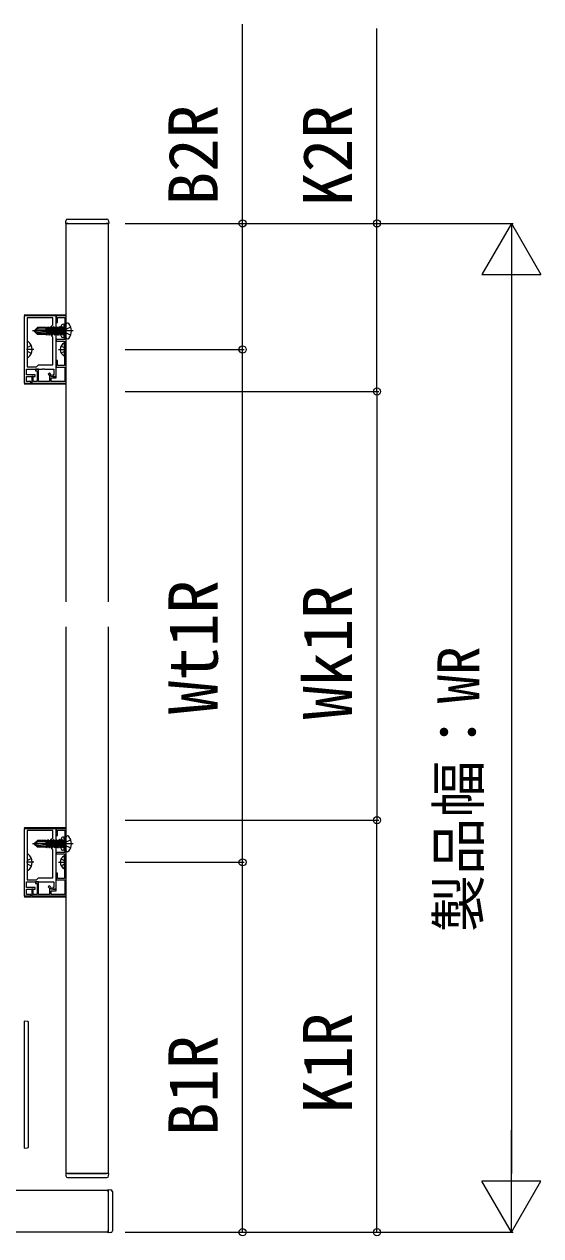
# Model space of a CAD drawing. Units: millimetres, scale not verified. Extents: x -1750 to 1750, y -2608 to 2592.
# Drawn here: x -410 to -102, y -811 to -90 of the extents above; entities that cross this region are included whole.
import ezdxf
from ezdxf.enums import TextEntityAlignment as Align

# ---------------------------------------------------------------- set-up
doc = ezdxf.new("R2010")
doc.units = ezdxf.units.MM
doc.header["$LTSCALE"] = 14
for name, color, linetype in [('0-3_YKK_11', 7, 'Continuous'), ('0-4_YKK_12', 2, 'Continuous'), ('0-5_YKK_13', 4, 'Continuous'), ('0-6_YKK_D', 6, 'Continuous')]:
    doc.layers.add(name, color=color, linetype=linetype)
doc.styles.add('ＭＳ ゴシック', font='')
doc.styles.get('ＭＳ ゴシック').set_extended_font_data('MS Gothic')

msp = doc.modelspace()

# ---------------------------------------------------------------- linework, layer by layer
at = {"layer": '0-3_YKK_11'}
for points in [[(-410, -263.5), (-410, -303.5), (-406, -303.5), (-406, -302.6), (-408.7, -302.6), (-408.7, -299.5), (-403.5, -299.5), (-403.5, -298.5), (-408.7, -298.5), (-408.7, -295.2), (-399.17, -295.2), (-398.98, -295.06), (-398.02, -295.06), (-397.83, -295.2), (-392.3, -295.2), (-392.3, -298.5), (-393, -298.5), (-393, -299.5), (-391, -299.5), (-391, -273.17), (-391.14, -272.98), (-391.14, -272.02), (-391, -271.83), (-391, -263.5)], [(-408.2, -264.6), (-408.2, -293.9), (-402.7, -293.9), (-401.5, -292.7), (-392.9, -292.7), (-392.9, -276.1), (-393.5, -275.5), (-393.5, -269.5), (-392.9, -268.9), (-392.9, -264.6)], [(-385, -303.5), (-385, -263.5), (-391, -263.5), (-391, -267.5), (-390.1, -267.5), (-390.1, -264.4), (-385.9, -264.4), (-385.9, -277.6), (-391, -277.6), (-391, -278.5), (-386.1, -278.5), (-386.1, -293.1), (-390.1, -293.1), (-390.1, -290), (-391, -290), (-391, -294), (-385.9, -294), (-385.9, -302.6), (-394, -302.6), (-394, -300.4), (-391, -300.4), (-391, -299.5), (-394, -299.5), (-394, -298.5), (-395.03, -297.47), (-395.67, -298.1), (-394.9, -298.87), (-394.9, -302.6), (-401.4, -302.6), (-401.4, -295.2), (-403.3, -295.2), (-403.3, -296.1), (-402.3, -296.1), (-402.3, -302.6), (-404.6, -302.6), (-404.6, -299.5), (-405.5, -299.5), (-405.5, -303.5)], [(-410, -568.5), (-410, -608.5), (-406, -608.5), (-406, -607.6), (-408.7, -607.6), (-408.7, -604.5), (-403.5, -604.5), (-403.5, -603.5), (-408.7, -603.5), (-408.7, -600.2), (-399.17, -600.2), (-398.98, -600.06), (-398.02, -600.06), (-397.83, -600.2), (-392.3, -600.2), (-392.3, -603.5), (-393, -603.5), (-393, -604.5), (-391, -604.5), (-391, -578.17), (-391.14, -577.98), (-391.14, -577.02), (-391, -576.83), (-391, -568.5)], [(-385, -608.5), (-385, -568.5), (-391, -568.5), (-391, -572.5), (-390.1, -572.5), (-390.1, -569.4), (-385.9, -569.4), (-385.9, -582.6), (-391, -582.6), (-391, -583.5), (-386.1, -583.5), (-386.1, -598.1), (-390.1, -598.1), (-390.1, -595), (-391, -595), (-391, -599), (-385.9, -599), (-385.9, -607.6), (-394, -607.6), (-394, -605.4), (-391, -605.4), (-391, -604.5), (-394, -604.5), (-394, -603.5), (-395.03, -602.47), (-395.67, -603.1), (-394.9, -603.87), (-394.9, -607.6), (-401.4, -607.6), (-401.4, -600.2), (-403.3, -600.2), (-403.3, -601.1), (-402.3, -601.1), (-402.3, -607.6), (-404.6, -607.6), (-404.6, -604.5), (-405.5, -604.5), (-405.5, -608.5)], [(-408.2, -569.6), (-408.2, -598.9), (-402.7, -598.9), (-401.5, -597.7), (-392.9, -597.7), (-392.9, -581.1), (-393.5, -580.5), (-393.5, -574.5), (-392.9, -573.9), (-392.9, -569.6)]]:
    msp.add_lwpolyline(points, close=True, dxfattribs=at)
at = {"layer": '0-4_YKK_12'}
for points in [[(-385, -433.5), (-385, -208.5), (-360, -208.5), (-360, -433.5)], [(-360, -448.5), (-360, -773.5), (-385, -773.5), (-385, -448.5)], [(-920, -783.5), (-360, -783.5), (-360, -808.5), (-920, -808.5)]]:
    msp.add_lwpolyline(points, dxfattribs=at)
at = {"layer": '0-5_YKK_13'}
for p, q in [((-385.3, -208.5), (-385.2, -206.94)), ((-384, -208.5), (-385.3, -208.5)), ((-384.21, -206), (-383.91, -206)), ((-384, -208.5), (-361, -208.5)), ((-359.7, -208.5), (-361, -208.5)), ((-359.8, -206.94), (-359.7, -208.5)), ((-385.5, -263), (-409.5, -263)), ((-380.9, -272.5), (-405, -272.5)), ((-402.13, -270.45), (-404, -272.32)), ((-401.66, -271.15), (-404, -272.5)), ((-404, -272.32), (-404, -272.68)), ((-402.68, -273.29), (-404, -272.68)), ((-402.13, -274.55), (-404, -272.68)), ((-395.75, -273.47), (-403.5, -272.21)), ((-397, -274.05), (-402.68, -273.29)), ((-402.68, -273.29), (-401.92, -274.05)), ((-402.13, -270.45), (-401.66, -271.15)), ((-397, -270.45), (-402.13, -270.45)), ((-401.66, -271.15), (-397, -271.15)), ((-397, -273.26), (-397, -270.45)), ((-397, -270.55), (-396.93, -270.68)), ((-397, -271.83), (-396.75, -273.3)), ((-396.88, -273.28), (-397, -272.54)), ((-396.14, -270.68), (-396.93, -270.68)), ((-396.32, -273.37), (-396.93, -270.68)), ((-395.77, -270.03), (-396.14, -270.68)), ((-394.95, -274.97), (-395.77, -270.03)), ((-395.65, -270.03), (-395.77, -270.03)), ((-395.65, -270.03), (-394.83, -274.97)), ((-395.65, -270.03), (-395.28, -270.68)), ((-394.5, -270.68), (-395.28, -270.68)), ((-394.45, -274.32), (-395.28, -270.68)), ((-394.12, -270.03), (-394.5, -270.68)), ((-393.3, -274.97), (-394.12, -270.03)), ((-394, -270.03), (-394.12, -270.03)), ((-394, -270.03), (-393.18, -274.97)), ((-394, -270.03), (-393.63, -270.68)), ((-392.85, -270.68), (-393.63, -270.68)), ((-392.81, -274.32), (-393.63, -270.68)), ((-392.47, -270.03), (-392.85, -270.68)), ((-391.65, -274.97), (-392.47, -270.03)), ((-392.36, -270.03), (-392.47, -270.03)), ((-392.36, -270.03), (-391.53, -274.97)), ((-392.36, -270.03), (-391.98, -270.68)), ((-391.16, -274.32), (-391.98, -270.68)), ((-391.2, -270.68), (-391.98, -270.68)), ((-390.83, -270.03), (-391.2, -270.68)), ((-390, -274.97), (-390.83, -270.03)), ((-390.71, -270.03), (-390.83, -270.03)), ((-390.71, -270.03), (-389.88, -274.97)), ((-390.71, -270.03), (-390.33, -270.68)), ((-389.51, -274.32), (-390.33, -270.68)), ((-389.55, -270.68), (-390.33, -270.68)), ((-389.18, -270.03), (-389.55, -270.68)), ((-388.35, -274.97), (-389.18, -270.03)), ((-389.06, -270.03), (-389.18, -270.03)), ((-389.06, -270.03), (-388.24, -274.97)), ((-389.06, -270.03), (-388.69, -270.68)), ((-387.86, -274.32), (-388.69, -270.68)), ((-387.9, -270.68), (-388.69, -270.68)), ((-388.38, -270.2), (-386.06, -271.35)), ((-388.38, -274.8), (-386.06, -273.64)), ((-387.53, -270.03), (-387.9, -270.68)), ((-387.08, -274.32), (-387.9, -270.68)), ((-386.71, -274.97), (-387.53, -270.03)), ((-387.41, -270.03), (-387.53, -270.03)), ((-387.41, -270.03), (-387.04, -270.68)), ((-387.41, -270.03), (-386.59, -274.97)), ((-386.4, -268.5), (-387.2, -268.64)), ((-386.22, -274.32), (-387.04, -270.68)), ((-386.26, -270.68), (-387.04, -270.68)), ((-386.4, -268.5), (-386.4, -276.5)), ((-386.4, -268.5), (-385.9, -268.59)), ((-385.88, -270.03), (-386.26, -270.68)), ((-386.26, -270.68), (-385.18, -274.27)), ((-385.9, -268.59), (-385.9, -276.41)), ((-385.77, -270.03), (-385.88, -270.03)), ((-385.77, -270.03), (-385.88, -270.03)), ((-385.18, -274.27), (-385.88, -270.03)), ((-385.77, -270.03), (-385.39, -270.68)), ((-385, -271.37), (-385.6, -272.5)), ((-385, -273.63), (-385.6, -272.5)), ((-385.06, -274.27), (-385.39, -270.68)), ((-385.2, -270.68), (-385.39, -270.68)), ((-385, -276.53), (-385, -268.46)), ((-385, -271.37), (-382.34, -270.05)), ((-385, -273.63), (-382.34, -274.95)), ((-384.14, -267.76), (-384.3, -267.76)), ((-408.2, -279.25), (-408.2, -287.75)), ((-407.6, -278.75), (-407.7, -278.75)), ((-402.13, -274.55), (-401.92, -274.05)), ((-397, -274.55), (-402.13, -274.55)), ((-395.79, -274.05), (-401.92, -274.05)), ((-397, -274.55), (-397, -274.05)), ((-396.97, -274.32), (-397, -274.32)), ((-396.59, -274.97), (-396.8, -274.05)), ((-396.68, -274.05), (-396.48, -274.97)), ((-396.48, -274.97), (-396.59, -274.97)), ((-396.48, -274.97), (-396.1, -274.32)), ((-396.1, -274.32), (-396.16, -274.05)), ((-395.32, -274.32), (-396.1, -274.32)), ((-394.83, -274.97), (-394.95, -274.97)), ((-394.83, -274.97), (-394.45, -274.32)), ((-393.67, -274.32), (-394.45, -274.32)), ((-393.18, -274.97), (-393.3, -274.97)), ((-393.18, -274.97), (-392.81, -274.32)), ((-392.02, -274.32), (-392.81, -274.32)), ((-391.53, -274.97), (-391.65, -274.97)), ((-391.53, -274.97), (-391.16, -274.32)), ((-390.38, -274.32), (-391.16, -274.32)), ((-389.88, -274.97), (-390, -274.97)), ((-389.88, -274.97), (-389.51, -274.32)), ((-388.73, -274.32), (-389.51, -274.32)), ((-388.24, -274.97), (-388.35, -274.97)), ((-388.24, -274.97), (-387.86, -274.32)), ((-387.08, -274.32), (-387.86, -274.32)), ((-386.4, -276.5), (-387.2, -276.36)), ((-386.71, -274.97), (-387.08, -274.32)), ((-386.59, -274.97), (-386.71, -274.97)), ((-386.59, -274.97), (-386.22, -274.32)), ((-386.4, -276.5), (-385.9, -276.41)), ((-385.2, -274.32), (-386.22, -274.32)), ((-386.1, -287.1), (-386.1, -279.9)), ((-384.14, -277.23), (-384.3, -277.23)), ((-404.2, -283.5), (-408.71, -283.5)), ((-405.69, -281.15), (-408.11, -282.35)), ((-405.69, -285.85), (-408.11, -284.64)), ((-389.6, -283.5), (-385.64, -283.5)), ((-388.07, -281.45), (-386.25, -282.35)), ((-388.07, -285.55), (-386.25, -284.64)), ((-407.6, -288.25), (-407.7, -288.25)), ((-409.5, -304), (-385.5, -304)), ((-385.5, -568), (-409.5, -568)), ((-402.13, -575.45), (-404, -577.32)), ((-401.66, -576.15), (-404, -577.5)), ((-402.13, -575.45), (-401.66, -576.15)), ((-397, -575.45), (-402.13, -575.45)), ((-401.66, -576.15), (-397, -576.15)), ((-397, -578.26), (-397, -575.45)), ((-397, -575.55), (-396.93, -575.68)), ((-396.14, -575.68), (-396.93, -575.68)), ((-396.32, -578.37), (-396.93, -575.68)), ((-395.77, -575.03), (-396.14, -575.68)), ((-394.95, -579.97), (-395.77, -575.03)), ((-395.65, -575.03), (-395.77, -575.03)), ((-395.65, -575.03), (-394.83, -579.97)), ((-395.65, -575.03), (-395.28, -575.68)), ((-394.5, -575.68), (-395.28, -575.68)), ((-394.45, -579.32), (-395.28, -575.68)), ((-394.12, -575.03), (-394.5, -575.68)), ((-393.3, -579.97), (-394.12, -575.03)), ((-394, -575.03), (-394.12, -575.03)), ((-394, -575.03), (-393.18, -579.97)), ((-394, -575.03), (-393.63, -575.68)), ((-392.85, -575.68), (-393.63, -575.68)), ((-392.81, -579.32), (-393.63, -575.68)), ((-392.47, -575.03), (-392.85, -575.68)), ((-391.65, -579.97), (-392.47, -575.03)), ((-392.36, -575.03), (-392.47, -575.03)), ((-392.36, -575.03), (-391.53, -579.97)), ((-392.36, -575.03), (-391.98, -575.68)), ((-391.16, -579.32), (-391.98, -575.68)), ((-391.2, -575.68), (-391.98, -575.68)), ((-390.83, -575.03), (-391.2, -575.68)), ((-390, -579.97), (-390.83, -575.03)), ((-390.71, -575.03), (-390.83, -575.03)), ((-390.71, -575.03), (-389.88, -579.97)), ((-390.71, -575.03), (-390.33, -575.68)), ((-389.51, -579.32), (-390.33, -575.68)), ((-389.55, -575.68), (-390.33, -575.68)), ((-389.18, -575.03), (-389.55, -575.68)), ((-388.35, -579.97), (-389.18, -575.03)), ((-389.06, -575.03), (-389.18, -575.03)), ((-389.06, -575.03), (-388.24, -579.97)), ((-389.06, -575.03), (-388.69, -575.68)), ((-387.86, -579.32), (-388.69, -575.68)), ((-387.9, -575.68), (-388.69, -575.68)), ((-388.38, -575.2), (-386.06, -576.35)), ((-387.53, -575.03), (-387.9, -575.68)), ((-387.08, -579.32), (-387.9, -575.68)), ((-386.71, -579.97), (-387.53, -575.03)), ((-387.41, -575.03), (-387.53, -575.03)), ((-387.41, -575.03), (-387.04, -575.68)), ((-387.41, -575.03), (-386.59, -579.97)), ((-386.4, -573.5), (-387.2, -573.64)), ((-386.22, -579.32), (-387.04, -575.68)), ((-386.26, -575.68), (-387.04, -575.68)), ((-386.4, -573.5), (-386.4, -581.5)), ((-386.4, -573.5), (-385.9, -573.59)), ((-385.88, -575.03), (-386.26, -575.68)), ((-386.26, -575.68), (-385.18, -579.27)), ((-385.9, -573.59), (-385.9, -581.41)), ((-385.77, -575.03), (-385.88, -575.03)), ((-385.77, -575.03), (-385.88, -575.03)), ((-385.18, -579.27), (-385.88, -575.03)), ((-385.77, -575.03), (-385.39, -575.68)), ((-385, -576.37), (-385.6, -577.5)), ((-385.06, -579.27), (-385.39, -575.68)), ((-385.2, -575.68), (-385.39, -575.68)), ((-385, -581.53), (-385, -573.46)), ((-385, -576.37), (-382.34, -575.05)), ((-384.14, -572.76), (-384.3, -572.76)), ((-380.9, -577.5), (-405, -577.5)), ((-404, -577.32), (-404, -577.68)), ((-402.68, -578.29), (-404, -577.68)), ((-402.13, -579.55), (-404, -577.68)), ((-395.75, -578.47), (-403.5, -577.21)), ((-397, -579.05), (-402.68, -578.29)), ((-402.68, -578.29), (-401.92, -579.05)), ((-402.13, -579.55), (-401.92, -579.05)), ((-397, -579.55), (-402.13, -579.55)), ((-395.79, -579.05), (-401.92, -579.05)), ((-397, -576.83), (-396.75, -578.3)), ((-396.88, -578.28), (-397, -577.54)), ((-397, -579.55), (-397, -579.05)), ((-396.97, -579.32), (-397, -579.32)), ((-396.59, -579.97), (-396.8, -579.05)), ((-396.68, -579.05), (-396.48, -579.97)), ((-396.48, -579.97), (-396.59, -579.97)), ((-396.48, -579.97), (-396.1, -579.32)), ((-396.1, -579.32), (-396.16, -579.05)), ((-395.32, -579.32), (-396.1, -579.32)), ((-394.83, -579.97), (-394.95, -579.97)), ((-394.83, -579.97), (-394.45, -579.32)), ((-393.67, -579.32), (-394.45, -579.32)), ((-393.18, -579.97), (-393.3, -579.97)), ((-393.18, -579.97), (-392.81, -579.32)), ((-392.02, -579.32), (-392.81, -579.32)), ((-391.53, -579.97), (-391.65, -579.97)), ((-391.53, -579.97), (-391.16, -579.32)), ((-390.38, -579.32), (-391.16, -579.32)), ((-389.88, -579.97), (-390, -579.97)), ((-389.88, -579.97), (-389.51, -579.32)), ((-388.73, -579.32), (-389.51, -579.32)), ((-388.38, -579.8), (-386.06, -578.64)), ((-388.24, -579.97), (-388.35, -579.97)), ((-388.24, -579.97), (-387.86, -579.32)), ((-387.08, -579.32), (-387.86, -579.32)), ((-386.4, -581.5), (-387.2, -581.36)), ((-386.71, -579.97), (-387.08, -579.32)), ((-386.59, -579.97), (-386.71, -579.97)), ((-386.59, -579.97), (-386.22, -579.32)), ((-386.4, -581.5), (-385.9, -581.41)), ((-385.2, -579.32), (-386.22, -579.32)), ((-385, -578.63), (-385.6, -577.5)), ((-385, -578.63), (-382.34, -579.95)), ((-384.14, -582.23), (-384.3, -582.23)), ((-404.2, -588.5), (-408.71, -588.5)), ((-408.2, -584.25), (-408.2, -592.75)), ((-405.69, -586.15), (-408.11, -587.35)), ((-405.69, -590.85), (-408.11, -589.64)), ((-407.6, -583.75), (-407.7, -583.75)), ((-389.6, -588.5), (-385.64, -588.5)), ((-388.07, -586.45), (-386.25, -587.35)), ((-388.07, -590.55), (-386.25, -589.64)), ((-386.1, -592.1), (-386.1, -584.9)), ((-407.6, -593.25), (-407.7, -593.25)), ((-409.5, -609), (-385.5, -609)), ((-407.5, -757.88), (-407.5, -683.62)), ((-385.3, -773.5), (-385.2, -775.06)), ((-384, -773.5), (-385.3, -773.5)), ((-384.21, -776), (-383.91, -776)), ((-384, -773.5), (-361, -773.5)), ((-359.7, -773.5), (-361, -773.5)), ((-359.8, -775.06), (-359.7, -773.5)), ((-360, -783.2), (-358.44, -783.3)), ((-360, -784.5), (-360, -783.2)), ((-360, -784.5), (-360, -807.5)), ((-357.5, -784.29), (-357.5, -784.59)), ((-360, -808.8), (-360, -807.5)), ((-358.44, -808.7), (-360, -808.8))]:
    msp.add_line(p, q, dxfattribs=at)
for points in [[(-383.91, -206), (-361.09, -206), (-360.79, -206)], [(-394.95, -274.97), (-395.32, -274.32), (-396.14, -270.68)], [(-393.3, -274.97), (-393.67, -274.32), (-394.5, -270.68)], [(-391.65, -274.97), (-392.02, -274.32), (-392.85, -270.68)], [(-390, -274.97), (-390.38, -274.32), (-391.2, -270.68)], [(-388.35, -274.97), (-388.73, -274.32), (-389.55, -270.68)], [(-385.77, -270.03), (-385.06, -274.27), (-385.18, -274.27)], [(-396.59, -274.97), (-396.97, -274.32), (-397, -274.18)], [(-394.95, -579.97), (-395.32, -579.32), (-396.14, -575.68)], [(-393.3, -579.97), (-393.67, -579.32), (-394.5, -575.68)], [(-391.65, -579.97), (-392.02, -579.32), (-392.85, -575.68)], [(-390, -579.97), (-390.38, -579.32), (-391.2, -575.68)], [(-388.35, -579.97), (-388.73, -579.32), (-389.55, -575.68)], [(-385.77, -575.03), (-385.06, -579.27), (-385.18, -579.27)], [(-396.59, -579.97), (-396.97, -579.32), (-397, -579.18)], [(-407.97, -683.13), (-410, -683), (-410, -683.5), (-410, -758), (-410, -758.5), (-407.97, -758.38)], [(-383.91, -776), (-361.09, -776), (-360.79, -776)], [(-357.5, -784.59), (-357.5, -807.41), (-357.5, -807.71)]]:
    msp.add_lwpolyline(points, dxfattribs=at)
for centre, radius, start, end in [((-384.21, -207), 1, 90, 176.5), ((-360.79, -207), 1, 3.5, 90), ((-409.5, -264), 0.999, 89.97998, 119.89676), ((-385.5, -264), 0.999, 60.10324, 90.02002), ((-395.79, -273.76), 0.294, 270, 0), ((-395.79, -273.76), 0.294, 0, 80.8071), ((-382.3, -272.5), 6.5, 147.94412, 212.05588), ((-387.05, -269.53), 0.9, 100, 147.94412), ((-385.2, -270.48), 0.2, 270, 0), ((-384.3, -268.46), 0.7, 90, 180), ((-384.14, -268.63), 0.862, 39.12355, 90), ((-388.9, -272.5), 7, 0, 39.12355), ((-388.9, -272.5), 7, 320.87645, 0), ((-407.7, -279.25), 0.5, 90, 180), ((-411.1, -283.5), 5.9, 306.38156, 53.61844), ((-384.4, -283.5), 4.2, 117.28096, 242.71904), ((-387.05, -275.47), 0.9, 212.05588, 260), ((-386.25, -279.9), 0.154, 0, 117.28096), ((-385.2, -274.52), 0.2, 0, 90), ((-384.3, -276.53), 0.7, 180, 270), ((-384.14, -276.37), 0.862, 270, 320.87645), ((-407.7, -287.75), 0.5, 180, 270), ((-386.25, -287.1), 0.154, 242.71904, 0), ((-409.5, -303), 0.999, 240.10324, 270.02002), ((-385.5, -303), 0.999, 269.97998, 299.89676), ((-409.5, -569), 0.999, 89.97998, 119.89676), ((-385.5, -569), 0.999, 60.10324, 90.02002), ((-382.3, -577.5), 6.5, 147.94412, 212.05588), ((-387.05, -574.53), 0.9, 100, 147.94412), ((-385.2, -575.48), 0.2, 270, 0), ((-384.3, -573.46), 0.7, 90, 180), ((-384.14, -573.63), 0.862, 39.12355, 90), ((-388.9, -577.5), 7, 0, 39.12355), ((-395.79, -578.76), 0.294, 270, 0), ((-395.79, -578.76), 0.294, 0, 80.8071), ((-387.05, -580.47), 0.9, 212.05588, 260), ((-385.2, -579.52), 0.2, 0, 90), ((-384.3, -581.53), 0.7, 180, 270), ((-384.14, -581.37), 0.862, 270, 320.87645), ((-388.9, -577.5), 7, 320.87645, 0), ((-407.7, -584.25), 0.5, 90, 180), ((-411.1, -588.5), 5.9, 306.38156, 53.61844), ((-384.4, -588.5), 4.2, 117.28096, 242.71904), ((-386.25, -584.9), 0.154, 0, 117.28096), ((-407.7, -592.75), 0.5, 180, 270), ((-386.25, -592.1), 0.154, 242.71904, 0), ((-409.5, -608), 0.999, 240.10324, 270.02002), ((-385.5, -608), 0.999, 269.97998, 299.89676), ((-408, -683.62), 0.5, 0, 86.5), ((-408, -757.88), 0.5, 273.5, 0), ((-384.21, -775), 1, 183.5, 270), ((-360.79, -775), 1, 270, 356.5), ((-358.5, -784.29), 1, 0, 86.5), ((-358.5, -807.71), 1, 273.5, 0)]:
    msp.add_arc(centre, radius, start, end, dxfattribs=at)
at = {"layer": '0-6_YKK_D'}
for p, q in [((-350, -208.5), (-199, -208.5)), ((-350, -208.5), (-119, -208.5)), ((-350, -208.5), (-279, -208.5)), ((-120, -208.5), (-137.5, -238.81)), ((-120, -208.5), (-102.5, -238.81)), ((-120, -208.5), (-120, -269.12)), ((-137.5, -238.81), (-102.5, -238.81)), ((-120, -243.5), (-120, -773.5)), ((-350, -283.5), (-279, -283.5)), ((-350, -283.5), (-279, -283.5)), ((-280, -588.5), (-280, -283.5)), ((-350, -308.5), (-199, -308.5)), ((-350, -308.5), (-199, -308.5)), ((-200, -308.5), (-200, -563.5)), ((-350, -563.5), (-199, -563.5)), ((-350, -563.5), (-199, -563.5)), ((-200, -808.5), (-200, -563.5)), ((-350, -588.5), (-279, -588.5)), ((-350, -588.5), (-279, -588.5)), ((-280, -808.5), (-280, -588.5)), ((-120, -808.5), (-120, -747.88)), ((-120, -808.5), (-137.5, -778.19)), ((-102.5, -778.19), (-137.5, -778.19)), ((-120, -808.5), (-102.5, -778.19)), ((-350, -808.5), (-119, -808.5)), ((-350, -808.5), (-199, -808.5)), ((-350, -808.5), (-279, -808.5))]:
    msp.add_line(p, q, dxfattribs=at)
for points in [[(-280, -283.5), (-280, -208.5), (-280, -90.05)], [(-200, -308.5), (-200, -208.5), (-200, -92.55)]]:
    msp.add_lwpolyline(points, dxfattribs=at)
for centre in [(-280, -208.5), (-200, -208.5), (-280, -283.5), (-280, -283.5), (-200, -308.5), (-200, -308.5), (-200, -563.5), (-200, -563.5), (-280, -588.5), (-280, -588.5), (-280, -808.5), (-200, -808.5)]:
    msp.add_circle(centre, 2.12, dxfattribs=at)

# ---------------------------------------------------------------- texts
at = {"layer": '0-6_YKK_D', "style": 'ＭＳ ゴシック'}
for s, height, p in [('B2R', 29.33, (-286, -197.86)), ('K2R', 29.33, (-206, -198.09)), ('Wt1R', 29.33, (-286, -500.43)), ('Wk1R', 29.33, (-206, -503.61)), ('製品幅：WR', 24.93, (-131.6, -630.01)), ('K1R', 29.33, (-206, -737.82)), ('B1R', 29.33, (-286, -751.34))]:
    msp.add_text(s, height=height, rotation=90, dxfattribs=at).set_placement(p, align=Align.BOTTOM_LEFT)

doc.saveas('drawing.dxf')
